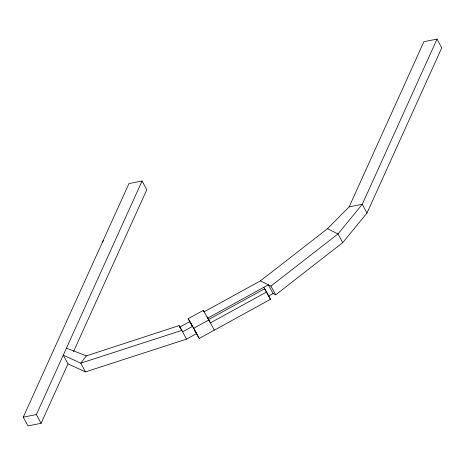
<?xml version="1.0" encoding="UTF-8"?>
<svg xmlns="http://www.w3.org/2000/svg" width="465" height="465" viewBox="0 0 465 465"><rect width="100%" height="100%" fill="white"/><g stroke="black" fill="none" stroke-linecap="round" stroke-linejoin="round"><path stroke-width="0.7" d="M206.942 316.688L208.518 319.6L264.661 288.748L270.491 299.291L199.247 338.444L196.48 333.661L186.523 339.136L85.473 371.89L80.753 363.159L63.269 355.132L67.995 363.863L41.089 423.319L27.97 425.894L23.25 417.163L128.95 183.582L142.069 181.001L146.795 189.737L73.557 351.575M102.649 241.992L103.393 240.353M41.089 423.319L36.369 414.582L142.069 181.001M191.086 324.024L188.203 318.688L203.298 310.388L204.083 311.846L260.417 280.883L327.488 228.71L349.163 206.861L423.911 41.681L437.03 39.107L441.75 47.837L367.001 213.017L342.722 242.654L275.652 294.833L273.083 293.56L268.363 284.824L207.733 318.147M437.03 39.107L362.281 204.28L337.997 233.924L270.926 286.097L260.417 280.883M181.798 330.4L179.031 325.616L86.362 355.888L80.753 363.159L181.798 330.4L186.523 339.136M179.816 327.069L189.772 321.6L192.545 326.384L182.588 331.859L179.031 325.616M188.203 318.688L193.742 328.255L208.837 319.961L214.348 330.15M266.55 292.014L210.413 322.873L208.518 319.6M263.87 287.289L268.596 296.025L273.083 293.56M349.163 206.861L362.281 204.28L367.001 213.017M23.25 417.163L36.369 414.582M66.443 348.122L86.362 355.888M67.995 363.863L85.473 371.89M327.488 228.71L337.997 233.924L342.722 242.654M268.596 296.025L270.491 299.291M203.298 310.388L208.837 319.961M194.405 330.074L196.131 333.062M270.926 286.097L275.652 294.833M193.742 328.255L199.247 338.444M190.97 323.471L196.48 333.661"/></g></svg>
